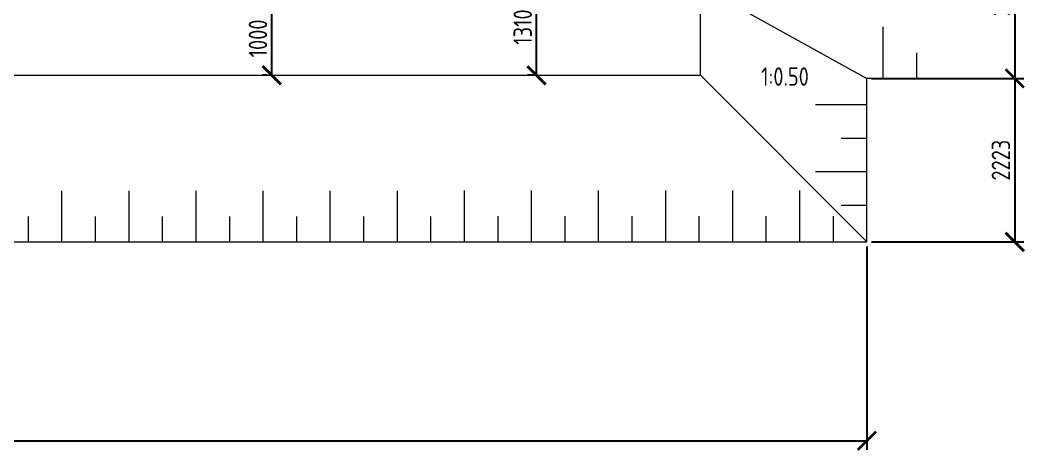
# Model space of a CAD drawing. Header units: millimetres. Extents: x 24859265 to 26550985, y 32092698 to 33532929.
# Drawn here: x 26168980 to 26182626, y 33001182 to 33007037 of the extents above; entities that cross this region are included whole.
import ezdxf

# ---------------------------------------------------------------- set-up
doc = ezdxf.new("R2010")
doc.units = ezdxf.units.MM
doc.styles.add('ARTEM GOST', font='GOST_0.TTF')
doc.styles.add('GOST 2.304', font='GOST_0.TTF')
doc.styles.get("Standard").update_dxf_attribs({"font": 'arial.ttf'})
doc.dimstyles.new('ISO-25', dxfattribs={"dimtxt": 2.5, "dimasz": 2.5, "dimexe": 1.25, "dimexo": 0.625, "dimtad": 1, "dimtxsty": 'Standard', "dimcen": 2.5, "dimadec": 0, "dimazin": 0, "dimtfac": 1, "dimtmove": 0, "dimatfit": 3, "dimfxl": 1, "dimarcsym": 0})

# ---------------------------------------------------------------- blocks, each defined once
blk = doc.blocks.new('_ArchTick')
at = {"color": 0, "linetype": 'ByBlock', "const_width": 0.15}
blk.add_lwpolyline([(-0.5, -0.5), (0.5, 0.5)], dxfattribs=at)
blk = doc.blocks.new('*D519')
at = {"color": 0, "lineweight": -2, "transparency": 16777216}
for p, q in [((26148136, 33003959), (26148136, 33001195)), ((26180481, 33003959), (26180481, 33001195)), ((26148136, 33001320), (26180481, 33001320))]:
    blk.add_line(p, q, dxfattribs=at)
at = {"color": 0, "lineweight": -2, "transparency": 16777216, "xscale": 250, "yscale": 250, "zscale": 250, "rotation": 180}
blk.add_blockref('_ArchTick', (26148136, 33001320), dxfattribs=at)
at = {"color": 0, "lineweight": -2, "transparency": 16777216, "xscale": 250, "yscale": 250, "zscale": 250}
blk.add_blockref('_ArchTick', (26180481, 33001320), dxfattribs=at)
at = {"color": 0, "transparency": 16777216, "insert": (26164309, 33001507), "char_height": 250, "attachment_point": 5, "style": 'GOST 2.304'}
blk.add_mtext('32344', dxfattribs=at)
blk = doc.blocks.new('*D523')
at = {"color": 0, "lineweight": -2, "transparency": 16777216}
for p, q in [((26180543, 33006245), (26182613, 33006245)), ((26182488, 33006245), (26182488, 33004022)), ((26180543, 33004022), (26182613, 33004022))]:
    blk.add_line(p, q, dxfattribs=at)
at = {"color": 0, "lineweight": -2, "transparency": 16777216, "xscale": 250, "yscale": 250, "zscale": 250}
for p, rotation in [((26182488, 33006245), 90), ((26182488, 33004022), 270)]:
    blk.add_blockref('_ArchTick', p, dxfattribs=dict(at, rotation=rotation))
at = {"color": 0, "transparency": 16777216, "insert": (26182300, 33005133), "char_height": 250, "attachment_point": 5, "rotation": 90, "style": 'GOST 2.304'}
blk.add_mtext('2223', dxfattribs=at)
blk = doc.blocks.new('*D525')
at = {"color": 0, "lineweight": -2, "transparency": 16777216}
for p, q in [((26181357, 33008498), (26182613, 33008498)), ((26182488, 33008498), (26182488, 33006245)), ((26181359, 33006245), (26182613, 33006245))]:
    blk.add_line(p, q, dxfattribs=at)
at = {"color": 0, "lineweight": -2, "transparency": 16777216, "xscale": 250, "yscale": 250, "zscale": 250}
for p, rotation in [((26182488, 33008498), 90), ((26182488, 33006245), 270)]:
    blk.add_blockref('_ArchTick', p, dxfattribs=dict(at, rotation=rotation))
at = {"color": 0, "transparency": 16777216, "insert": (26182300, 33007371), "char_height": 250, "attachment_point": 5, "rotation": 90, "style": 'GOST 2.304'}
blk.add_mtext('2252', dxfattribs=at)
blk = doc.blocks.new('*D534')
at = {"color": 0, "lineweight": -2, "transparency": 16777216}
for p, q in [((26172335, 33007288), (26172273, 33007288)), ((26172398, 33006287), (26172398, 33007288)), ((26172336, 33006287), (26172273, 33006287))]:
    blk.add_line(p, q, dxfattribs=at)
at = {"color": 0, "lineweight": -2, "transparency": 16777216, "xscale": 250, "yscale": 250, "zscale": 250}
for p, rotation in [((26172398, 33007288), 90), ((26172398, 33006287), 270)]:
    blk.add_blockref('_ArchTick', p, dxfattribs=dict(at, rotation=rotation))
at = {"color": 0, "transparency": 16777216, "insert": (26172210, 33006788), "char_height": 250, "attachment_point": 5, "rotation": 90, "style": 'GOST 2.304'}
blk.add_mtext('1000', dxfattribs=at)
blk = doc.blocks.new('*D535')
at = {"color": 0, "lineweight": -2, "transparency": 16777216}
for p, q in [((26175931, 33007597), (26175869, 33007597)), ((26175994, 33006287), (26175994, 33007597)), ((26175942, 33006287), (26175869, 33006287))]:
    blk.add_line(p, q, dxfattribs=at)
at = {"color": 0, "lineweight": -2, "transparency": 16777216, "xscale": 250, "yscale": 250, "zscale": 250}
for p, rotation in [((26175994, 33007597), 90), ((26175994, 33006287), 270)]:
    blk.add_blockref('_ArchTick', p, dxfattribs=dict(at, rotation=rotation))
at = {"color": 0, "transparency": 16777216, "insert": (26175806, 33006942), "char_height": 250, "attachment_point": 5, "rotation": 90, "style": 'GOST 2.304'}
blk.add_mtext('1310', dxfattribs=at)

msp = doc.modelspace()

# ---------------------------------------------------------------- linework, layer by layer
at = {"lineweight": 20}
for p, q in [((26178220.8173, 33007496.6705), (26180480.8173, 33006244.5746)), ((26180702.99, 33006245.4579), (26180702.99, 33006944.1186)), ((26181158.4725, 33006245.1029), (26181158.4725, 33006594.4332)), ((26178220.8173, 33006286.9159), (26180480.8173, 33004021.6158)), ((26181383.7873, 33006245.2785), (26180480.8173, 33006244.5746)), ((26180480.8173, 33004021.6158), (26180480.8173, 33006244.5746)), ((26180481.1724, 33005883.6336), (26179782.5117, 33005883.6336)), ((26180481.1724, 33005428.1511), (26180131.842, 33005428.1511)), ((26180480.8173, 33004972.6686), (26179782.1566, 33004972.6686)), ((26169549.2375, 33004019.1302), (26169549.2375, 33004717.7908)), ((26170460.2025, 33004018.7751), (26170460.2025, 33004717.4358)), ((26171371.1674, 33004018.42), (26171371.1674, 33004717.0807)), ((26172282.1324, 33004018.0649), (26172282.1324, 33004716.7256)), ((26173193.0974, 33004017.7098), (26173193.0974, 33004716.3705)), ((26174104.0624, 33004017.3547), (26174104.0624, 33004716.0154)), ((26175015.0274, 33004022.6811), (26175015.0274, 33004721.3418)), ((26175925.9924, 33004022.326), (26175925.9924, 33004720.9867)), ((26176836.9573, 33004023.0362), (26176836.9573, 33004721.6969)), ((26177747.9223, 33004022.6811), (26177747.9223, 33004721.3418)), ((26178658.8873, 33004022.326), (26178658.8873, 33004720.9867)), ((26179569.8523, 33004021.9709), (26179569.8523, 33004720.6316)), ((26180480.8173, 33004517.1861), (26180131.4869, 33004517.1861)), ((26169093.755, 33004019.1302), (26169093.755, 33004368.4605)), ((26170004.72, 33004018.7751), (26170004.72, 33004368.1054)), ((26170915.685, 33004018.42), (26170915.685, 33004367.7503)), ((26171826.6499, 33004018.0649), (26171826.6499, 33004367.3952)), ((26172737.6149, 33004017.7098), (26172737.6149, 33004367.0401)), ((26173648.5799, 33004017.3547), (26173648.5799, 33004366.685)), ((26174559.5449, 33004016.9996), (26174559.5449, 33004366.33)), ((26175470.5099, 33004022.326), (26175470.5099, 33004371.6564)), ((26176381.4748, 33004021.9709), (26176381.4748, 33004371.3013)), ((26177292.4398, 33004022.6811), (26177292.4398, 33004372.0114)), ((26178203.4048, 33004022.326), (26178203.4048, 33004371.6564)), ((26179114.3698, 33004021.9709), (26179114.3698, 33004371.3013)), ((26180025.3348, 33004021.6158), (26180025.3348, 33004370.9462)), ((26148120.7654, 33004021.6158), (26180480.8173, 33004021.6158))]:
    msp.add_line(p, q, dxfattribs=at)
msp.add_lwpolyline([(26148120.7654, 33006286.9159), (26178220.8173, 33006286.9159), (26178220.8173, 33007496.6705)], dxfattribs=at)

# ---------------------------------------------------------------- texts
at = {"lineweight": 20, "insert": (26178994.034, 33006394.6348), "char_height": 250, "width": 3508.95414, "attachment_point": 1, "rotation": 0.02233381, "style": 'ARTEM GOST'}
msp.add_mtext('\\pi49.688;1:0.50', dxfattribs=at)

# ---------------------------------------------------------------- dimensions: what is measured, and where the dimension line sits
for base, p1, p2, picture, middle in [((26182487.9781, 33006245.2105), (26181294.8598, 33008497.5429), (26181296.6157, 33006245.2105), '*D525', (26182300.4781, 33007371.3767)), ((26175993.6901, 33007596.5318), (26176004.1441, 33006286.9159), (26175993.6901, 33007596.5318), '*D535', (26175806.1901, 33006941.7239)), ((26182487.9781, 33004021.6158), (26180480.8173, 33006244.5746), (26180480.8173, 33004021.6158), '*D523', (26182300.4781, 33005133.0952))]:
    dim = msp.add_linear_dim(base=base, p1=p1, p2=p2, angle=90, dimstyle='ISO-25', override={"dimscale": 100, "dimdec": 0, "dimtxsty": 'GOST 2.304', "dimblk1": 'ArchTick', "dimblk2": 'ArchTick', "dimsah": 1})
    dim.commit()
    dim.dimension.update_dxf_attribs({"geometry": picture, "text_midpoint": middle})
dim = msp.add_linear_dim(base=(26172397.8506, 33007288.3378), p1=(26172398.241, 33006286.9159), p2=(26172397.8506, 33007288.3378), angle=90, text='1000', dimstyle='ISO-25', override={"dimscale": 100, "dimdec": 0, "dimtxsty": 'GOST 2.304', "dimblk1": 'ArchTick', "dimblk2": 'ArchTick', "dimsah": 1})
dim.commit()
dim.dimension.update_dxf_attribs({"geometry": '*D534', "text_midpoint": (26172210.3506, 33006787.6269)})
dim = msp.add_linear_dim(base=(26180480.8173, 33001319.7917), p1=(26148136.4558, 33004021.6158), p2=(26180480.8173, 33004021.6158), dimstyle='ISO-25', override={"dimscale": 100, "dimdec": 0, "dimtxsty": 'GOST 2.304', "dimblk1": 'ArchTick', "dimblk2": 'ArchTick', "dimsah": 1})
dim.commit()
dim.dimension.update_dxf_attribs({"geometry": '*D519', "text_midpoint": (26164308.6365, 33001507.2917)})

doc.saveas('drawing.dxf')
